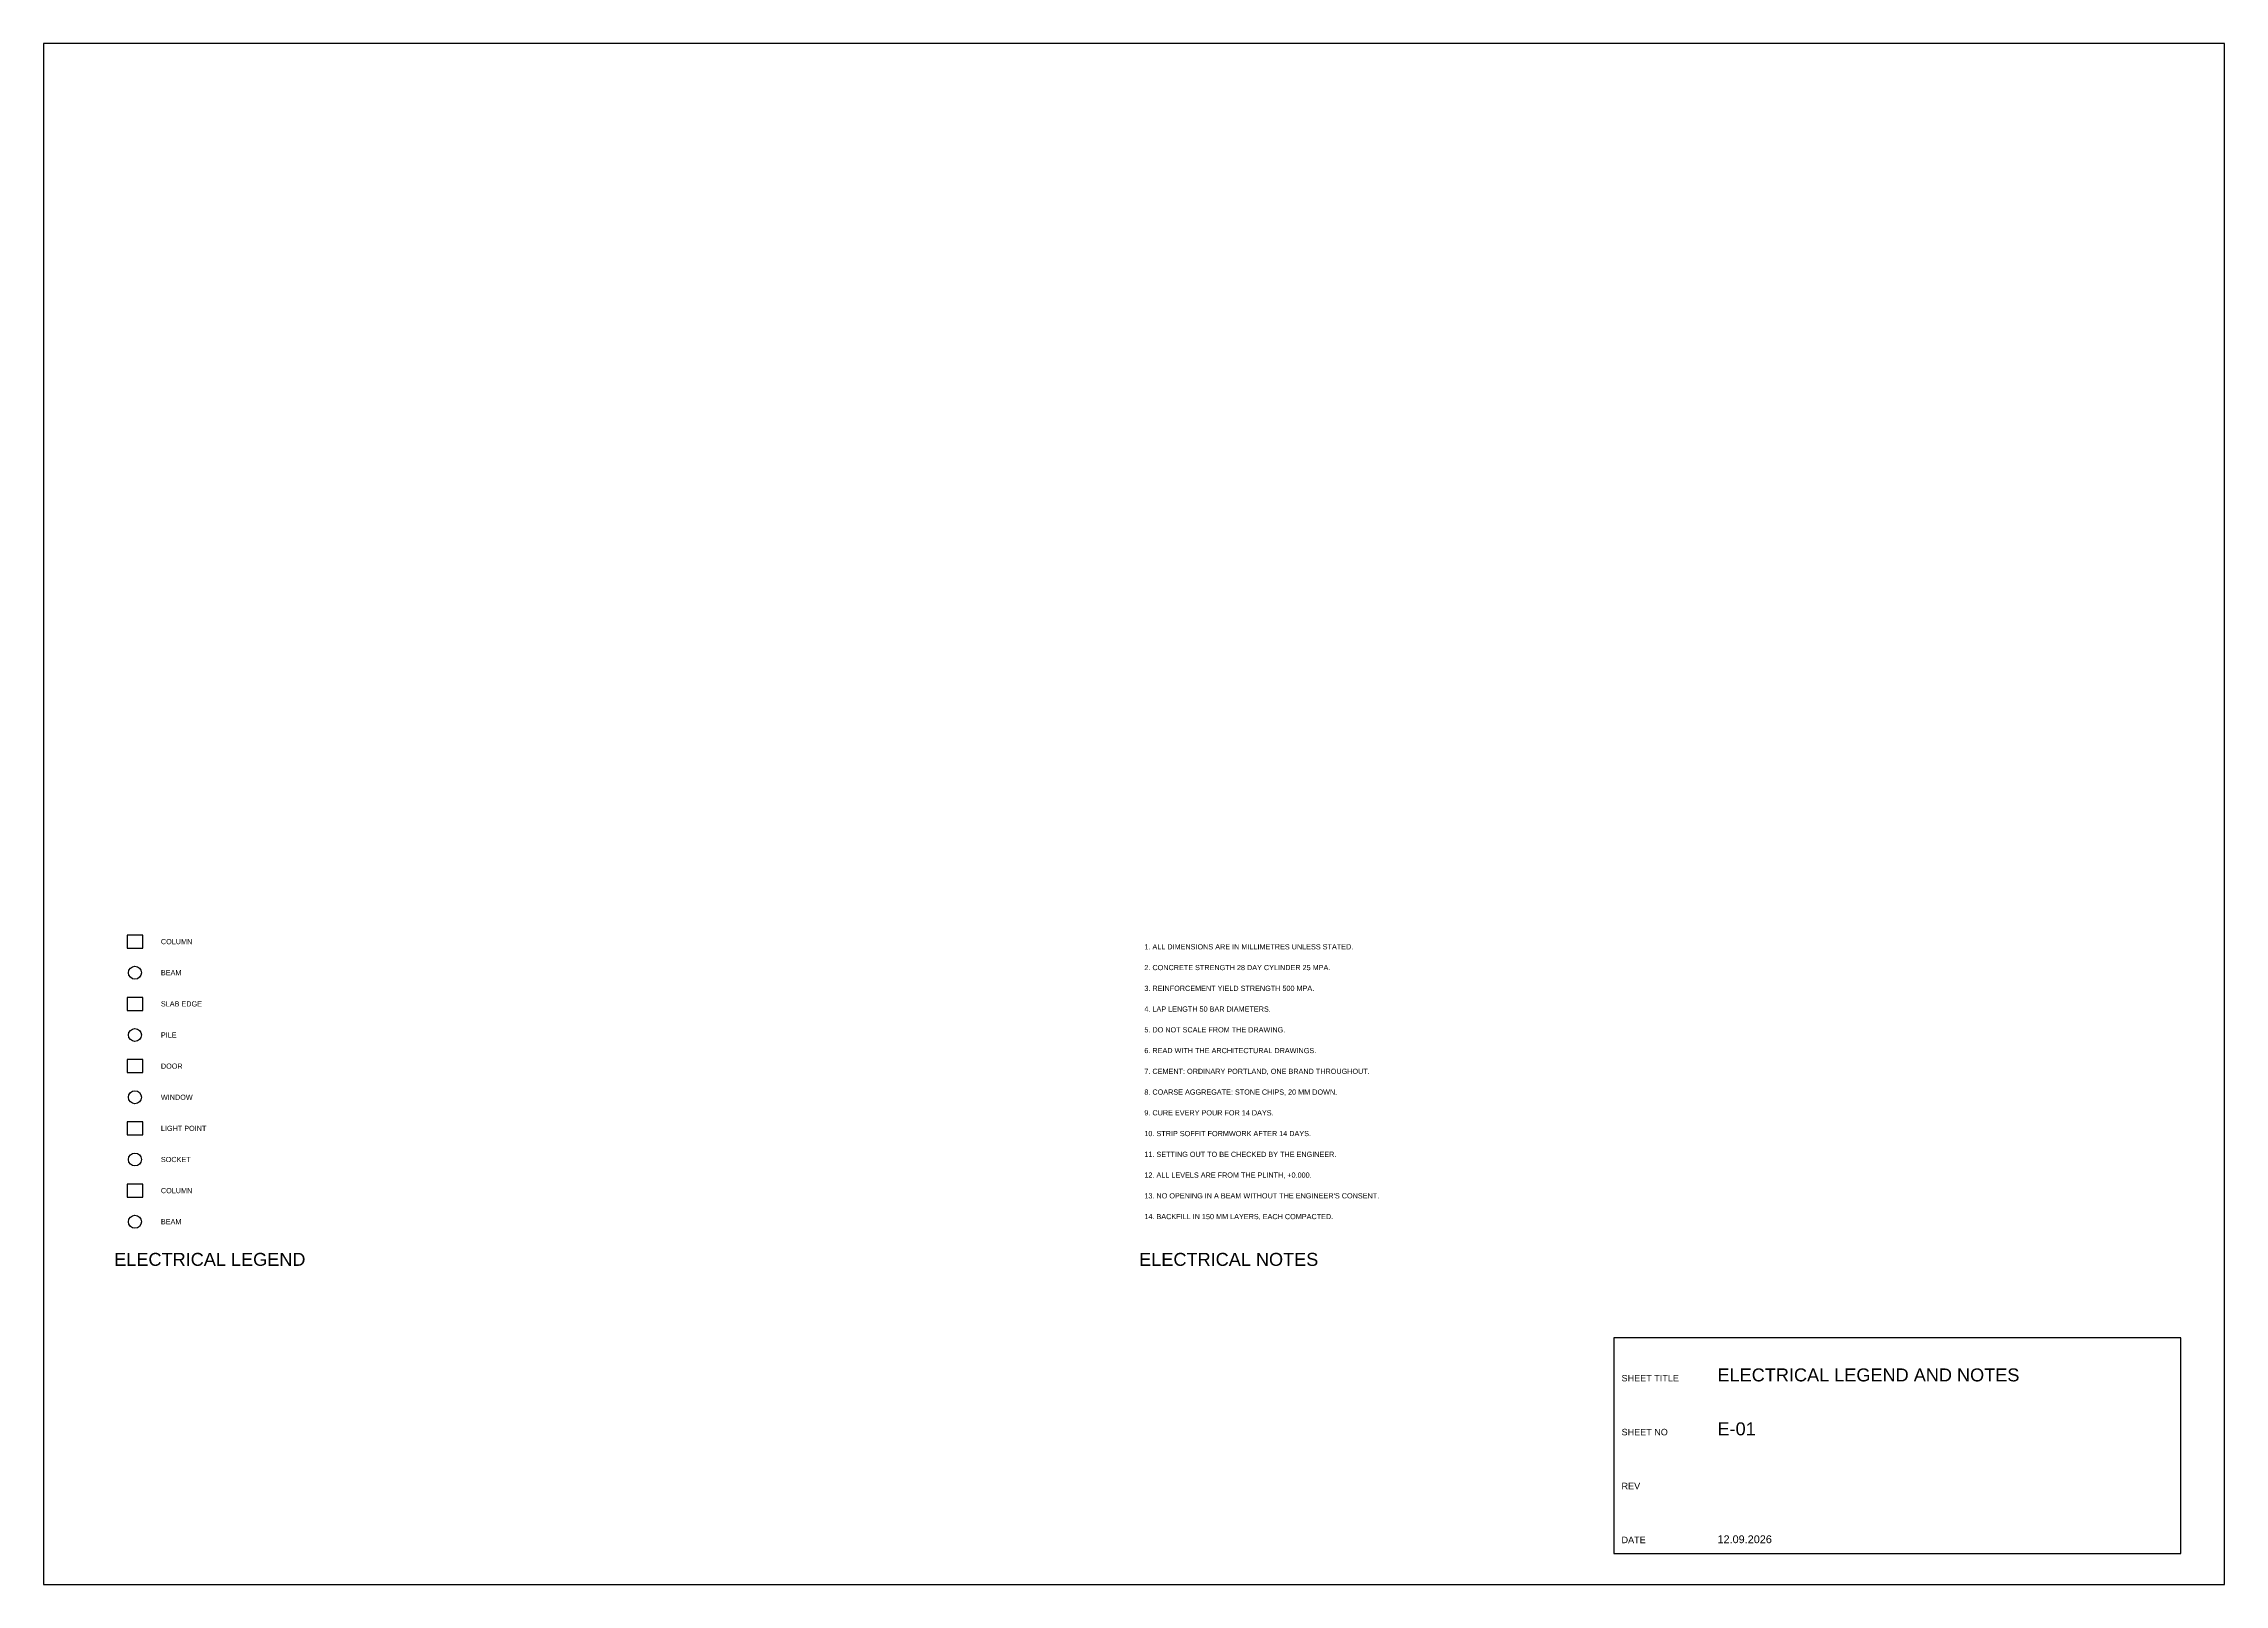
# Model space of a CAD drawing. Header units: millimetres. Extents: x 0 to 2841, y 0 to 594.
# Drawn here: x 0 to 841, y 0 to 594 of the extents above; entities that cross this region are included whole.
import ezdxf

# ---------------------------------------------------------------- set-up
doc = ezdxf.new("R2010")
doc.units = ezdxf.units.MM
for name, color, linetype in [('FRAME', 7, 'Continuous'), ('SYMBOL', 7, 'Continuous'), ('TEXT', 7, 'Continuous'), ('TITLE', 7, 'Continuous'), ('TITLES', 7, 'Continuous')]:
    doc.layers.add(name, color=color, linetype=linetype)
doc.styles.add('Arial', font='arial.ttf')

msp = doc.modelspace()

# ---------------------------------------------------------------- linework, layer by layer
at = {"layer": 'FRAME'}
msp.add_lwpolyline([(0, 0), (841, 0), (841, 594), (0, 594)], close=True, dxfattribs=at)
at = {"layer": 'SYMBOL'}
for points in [[(32.23, 245.3), (38.23, 245.3), (38.23, 250.3), (32.23, 250.3)], [(32.23, 221.3), (38.23, 221.3), (38.23, 226.3), (32.23, 226.3)], [(32.23, 197.3), (38.23, 197.3), (38.23, 202.3), (32.23, 202.3)], [(32.23, 173.3), (38.23, 173.3), (38.23, 178.3), (32.23, 178.3)], [(32.23, 149.3), (38.23, 149.3), (38.23, 154.3), (32.23, 154.3)]]:
    msp.add_lwpolyline(points, close=True, dxfattribs=at)
for centre in [(35.23, 235.8), (35.23, 211.8), (35.23, 187.8), (35.23, 163.8), (35.23, 139.8)]:
    msp.add_circle(centre, 2.5, dxfattribs=at)
at = {"layer": 'TITLE'}
for p, q in [((678.41, 95.04), (605.52, 95.04)), ((605.52, 95.04), (605.52, 53.46)), ((751.29, 95.04), (678.41, 95.04)), ((824.18, 95.04), (751.29, 95.04)), ((824.18, 53.46), (824.18, 95.04)), ((605.52, 53.46), (605.52, 11.88)), ((824.18, 11.88), (824.18, 53.46)), ((605.52, 11.88), (678.41, 11.88)), ((678.41, 11.88), (751.29, 11.88)), ((751.29, 11.88), (824.18, 11.88))]:
    msp.add_line(p, q, dxfattribs=at)

# ---------------------------------------------------------------- texts
at = {"layer": 'TEXT', "style": 'Arial'}
for s, p in [('COLUMN', (45.23, 246.8)), ('1. ALL DIMENSIONS ARE IN MILLIMETRES UNLESS STATED.', (424.5, 244.8)), ('BEAM', (45.23, 234.8)), ('2. CONCRETE STRENGTH 28 DAY CYLINDER 25 MPA.', (424.5, 236.8)), ('3. REINFORCEMENT YIELD STRENGTH 500 MPA.', (424.5, 228.8)), ('SLAB EDGE', (45.23, 222.8)), ('4. LAP LENGTH 50 BAR DIAMETERS.', (424.5, 220.8)), ('PILE', (45.23, 210.8)), ('5. DO NOT SCALE FROM THE DRAWING.', (424.5, 212.8)), ('6. READ WITH THE ARCHITECTURAL DRAWINGS.', (424.5, 204.8)), ('DOOR', (45.23, 198.8)), ('7. CEMENT: ORDINARY PORTLAND, ONE BRAND THROUGHOUT.', (424.5, 196.8)), ('WINDOW', (45.23, 186.8)), ('8. COARSE AGGREGATE: STONE CHIPS, 20 MM DOWN.', (424.5, 188.8)), ('LIGHT POINT', (45.23, 174.8)), ('9. CURE EVERY POUR FOR 14 DAYS.', (424.5, 180.8)), ('10. STRIP SOFFIT FORMWORK AFTER 14 DAYS.', (424.5, 172.8)), ('SOCKET', (45.23, 162.8)), ('11. SETTING OUT TO BE CHECKED BY THE ENGINEER.', (424.5, 164.8)), ('COLUMN', (45.23, 150.8)), ('12. ALL LEVELS ARE FROM THE PLINTH, +0.000.', (424.5, 156.8)), ("13. NO OPENING IN A BEAM WITHOUT THE ENGINEER'S CONSENT.", (424.5, 148.8)), ('BEAM', (45.23, 138.8)), ('14. BACKFILL IN 150 MM LAYERS, EACH COMPACTED.', (424.5, 140.8))]:
    msp.add_text(s, height=2, dxfattribs=at).set_placement(p)
at = {"layer": 'TITLE', "style": 'Arial'}
for s, height, p in [('SHEET TITLE', 2.5, (608.52, 78.25)), ('ELECTRICAL LEGEND AND NOTES', 5, (645.52, 78.25)), ('SHEET NO', 2.5, (608.52, 57.46)), ('E-01', 5, (645.52, 57.46)), ('REV', 2.5, (608.52, 36.67)), ('DATE', 2.5, (608.52, 15.88)), ('12.09.2026', 3, (645.52, 15.88))]:
    msp.add_text(s, height=height, dxfattribs=at).set_placement(p)
at = {"layer": 'TITLES', "style": 'Arial'}
for s, p in [('ELECTRICAL LEGEND', (27.23, 122.8)), ('ELECTRICAL NOTES', (422.5, 122.8))]:
    msp.add_text(s, height=5, dxfattribs=at).set_placement(p)

doc.saveas('drawing.dxf')
